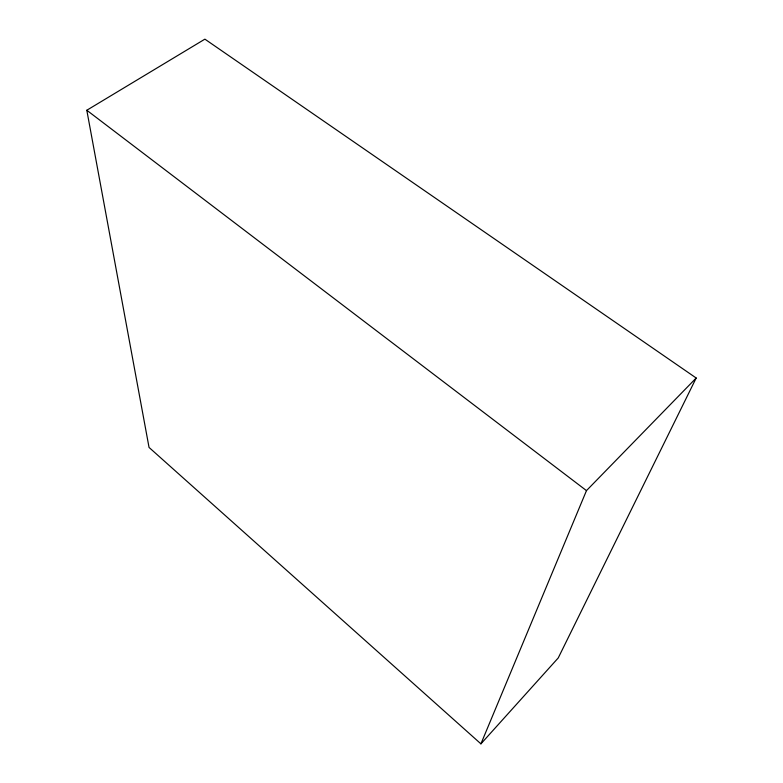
<?xml version="1.0" encoding="UTF-8"?>
<svg xmlns="http://www.w3.org/2000/svg" width="783" height="783" viewBox="0 0 783 783"><rect width="100%" height="100%" fill="white"/><g stroke="black" fill="none" stroke-linecap="round" stroke-linejoin="round"><path stroke-width="1.17" d="M480.919 743.85L586.477 490.618L696.195 378.013L204.892 39.15L86.805 110.256L149.044 447.436L480.919 743.85L558.24 657.945L696.195 378.013M86.805 110.256L586.477 490.618"/></g></svg>
